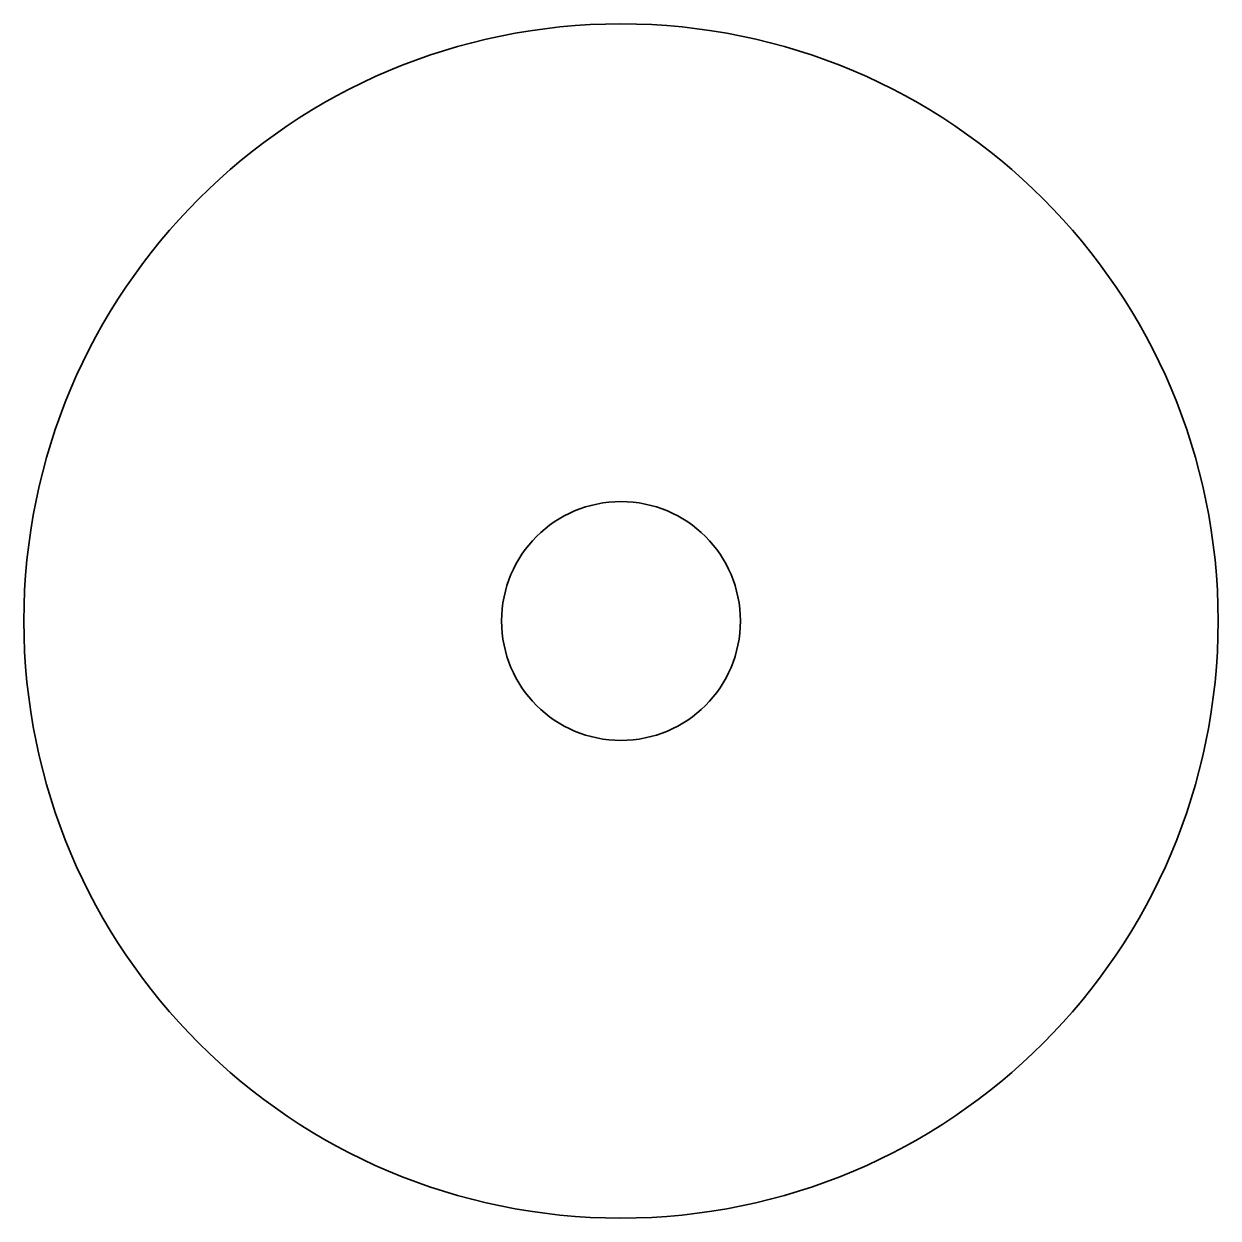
# Model space of a CAD drawing. Extents: x 95 to 115, y 138.5 to 158.5.
import ezdxf

# ---------------------------------------------------------------- set-up
doc = ezdxf.new("R2010")
doc.units = 0

msp = doc.modelspace()

# ---------------------------------------------------------------- linework, layer by layer
at = {"color": 7, "lineweight": 35}
for radius in [10, 2]:
    msp.add_circle((105, 148.5), radius, dxfattribs=at)

doc.saveas('drawing.dxf')
